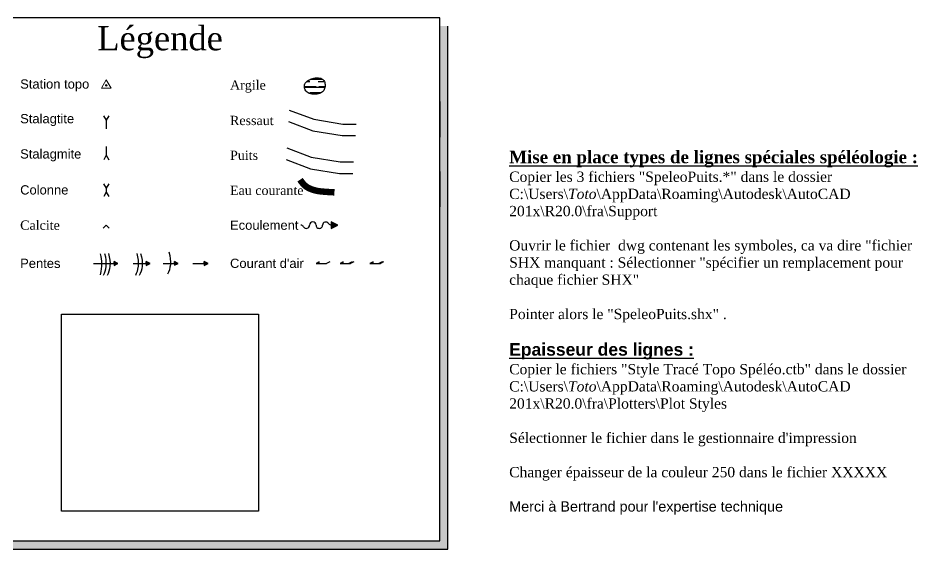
# Model space of a CAD drawing. Header units: metres. Extents: x -231 to 724, y -201 to 398.
# Drawn here: x -28.6 to 222.8, y -200.8 to -52.3 of the extents above; entities that cross this region are included whole.
import ezdxf

# ---------------------------------------------------------------- set-up
doc = ezdxf.new("R2010")
doc.units = ezdxf.units.M
doc.header["$MEASUREMENT"] = 0
for name, color, linetype in [('Blocs - Actifs', 170, 'Continuous'), ('Blocs - Argiles', 32, 'Continuous'), ("Blocs - Courant d'air", 204, 'Continuous'), ('Blocs - Echelle', 250, 'Continuous'), ('Blocs - Pentes', 36, 'Continuous'), ('Blocs - Puits', 36, 'Continuous'), ('Espace Papier - Cadre Visible', 250, 'Continuous'), ('Topo Dessin - Divers', 92, 'Continuous'), ('Topo Dessin - Spéléothèmes', 26, 'Continuous')]:
    doc.layers.add(name, color=color, linetype=linetype)
doc.styles.add('PUITS', font='WINGDNG3.TTF')
doc.linetypes.add('PUITS_1-', pattern='A,0.5,[139,SpeleoPuits.shx,S=1,R=0,X=0,Y=0],0.5', length=1)
doc.linetypes.add('PUITS_2-', pattern='A,0.6,["q",PUITS,S=1,R=0,X=-0.4,Y=-1],0.6', length=1.2)
doc.linetypes.add('RESSAUT_1', pattern='A,0.5,[136,SpeleoPuits.shx,S=1,R=0,X=0,Y=0],0.5', length=1)
doc.linetypes.add('RESSAUT_2', pattern='A,1,[136,SpeleoPuits.shx,S=1,R=0,X=0,Y=0],1', length=2)
picture_1 = doc.add_image_def('image1.jpg', size_in_pixel=(1674, 1674))

# ---------------------------------------------------------------- blocks, each defined once
blk = doc.blocks.new('*U63')
at = {"layer": 'Topo Dessin - Spéléothèmes'}
for p, q in [((-0.8, 1.38), (0, 0)), ((0.79, 1.38), (0, 0.01)), ((0, 0), (0, -2.68))]:
    blk.add_line(p, q, dxfattribs=at)
blk = doc.blocks.new('*U70')
at = {"layer": 'Topo Dessin - Spéléothèmes'}
for p, q in [((0, 0), (-0.79, -1.37)), ((0, 2.69), (0, 0)), ((0, 0), (0.8, -1.37))]:
    blk.add_line(p, q, dxfattribs=at)
blk = doc.blocks.new('*U76')
at = {"layer": 'Topo Dessin - Spéléothèmes'}
for p, q in [((-0.8, 1.98), (0, 0.61)), ((0.79, 1.98), (0, 0.61)), ((0, 0.61), (0, -0.61)), ((0, -0.61), (-0.79, -1.98)), ((0, -0.6), (0.8, -1.98))]:
    blk.add_line(p, q, dxfattribs=at)
blk = doc.blocks.new('*U77')
at = {"layer": 'Blocs - Actifs'}
h = blk.add_hatch(color=256, dxfattribs=at)
h.dxf.hatch_style = 1
h.paths.add_polyline_path([(4.73, -1), (6.73, 0), (4.73, 1)])
for p, q in [((6.73, 0), (4.73, 1)), ((4.73, 1), (4.73, -1)), ((4.73, -1), (6.73, 0))]:
    blk.add_line(p, q, dxfattribs=at)
for centre, radius, start, end in [((4.94, 1.35), 1.36, 217.1795, 261.2635), ((-4.73, -1), 1, 28.4711, 90.005)]:
    blk.add_arc(centre, radius, start, end, dxfattribs=at)
for centre, major_axis, ratio, start_param, end_param in [((-1, 0), (0, -1), 0.999831, 7.853982, 10.99523), ((3, 0), (0, -1), 0.999914, 2.121384, 4.712733), ((-3, 0), (0, 1), 1, 8.404856, 10.995574), ((1, 0), (1, 0), 0.999967, 3.141363, 6.283185)]:
    blk.add_ellipse(centre, major_axis=major_axis, ratio=ratio, start_param=start_param, end_param=end_param, dxfattribs=at)
blk = doc.blocks.new('*U81')
at = {"layer": 'Topo Dessin - Divers'}
h = blk.add_hatch(color=256, dxfattribs=at)
h.dxf.hatch_style = 2
edge = h.paths.add_edge_path()
edge.add_spline(control_points=[(0.25, 0), (0.25, -0.14), (0.14, -0.25), (0, -0.25), (-0.14, -0.25), (-0.25, -0.14), (-0.25, 0), (-0.25, 0.14), (-0.14, 0.25), (0, 0.25), (0.14, 0.25), (0.25, 0.14), (0.25, 0)], knot_values=[0, 0, 0, 0, 1, 1, 1, 2, 2, 2, 3, 3, 3, 4, 4, 4, 4], degree=3, periodic=0)
at = {"layer": 'Topo Dessin - Divers', "lineweight": 5}
blk.add_lwpolyline([(-1.5, -0.87), (1.5, -0.87), (0, 1.73), (-1.5, -0.87)], dxfattribs=at)
blk.add_open_spline([(0.25, 0), (0.25, -0.14), (0.14, -0.25), (0, -0.25), (-0.14, -0.25), (-0.25, -0.14), (-0.25, 0), (-0.25, 0.14), (-0.14, 0.25), (0, 0.25), (0.14, 0.25), (0.25, 0.14), (0.25, 0)], degree=3, knots=[0, 0, 0, 0, 1, 1, 1, 2, 2, 2, 3, 3, 3, 4, 4, 4, 4], dxfattribs=at)
blk = doc.blocks.new('Pente 003')
at = {"layer": 'Blocs - Pentes'}
h = blk.add_hatch(color=256, dxfattribs=at)
h.dxf.hatch_style = 1
h.paths.add_polyline_path([(2.51, -0.64), (3.7, -0.04), (2.51, 0.55)])
for p, q in [((2.51, -0.04), (2.51, 0.55)), ((2.51, 0.55), (2.51, -0.64)), ((3.7, -0.04), (2.51, 0.55)), ((-3.82, -0.04), (2.51, -0.04)), ((2.51, -0.64), (3.7, -0.04))]:
    blk.add_line(p, q, dxfattribs=at)
for points in [[(-1.77, 2.91), (-1.59, 2.17), (-1.46, 1.44), (-1.37, 0.7), (-1.34, -0.05), (-1.37, -0.84), (-1.46, -1.68), (-1.62, -2.58), (-1.85, -3.56)], [(-0.44, 3.06), (-0.19, 2.01), (-0.04, 0.98), (0, 0), (-0.05, -0.92), (-0.17, -1.77), (-0.35, -2.54), (-0.58, -3.2), (-0.86, -3.74)], [(0.77, 3.11), (1.04, 2.01), (1.21, 0.98), (1.27, 0.03), (1.25, -0.85), (1.13, -1.67), (0.94, -2.43), (0.67, -3.15), (0.34, -3.81)]]:
    blk.add_lwpolyline(points, dxfattribs=at)
blk = doc.blocks.new('Pente 002')
at = {"layer": 'Blocs - Pentes'}
h = blk.add_hatch(color=256, dxfattribs=at)
h.dxf.hatch_style = 1
h.paths.add_polyline_path([(2.51, -0.64), (3.7, -0.04), (2.51, 0.55)])
for p, q in [((2.51, -0.04), (2.51, 0.55)), ((2.51, 0.55), (2.51, -0.64)), ((3.7, -0.04), (2.51, 0.55)), ((-1.57, -0.04), (2.51, -0.04)), ((2.51, -0.64), (3.7, -0.04))]:
    blk.add_line(p, q, dxfattribs=at)
for points in [[(-0.44, 3.06), (-0.19, 2.01), (-0.04, 0.98), (0, 0), (-0.05, -0.92), (-0.17, -1.77), (-0.35, -2.54), (-0.58, -3.2), (-0.86, -3.74)], [(0.77, 3.11), (1.04, 2.01), (1.21, 0.98), (1.27, 0.03), (1.25, -0.85), (1.13, -1.67), (0.94, -2.43), (0.67, -3.15), (0.34, -3.81)]]:
    blk.add_lwpolyline(points, dxfattribs=at)
blk = doc.blocks.new('*U78')
at = {"layer": 'Blocs - Pentes'}
h = blk.add_hatch(color=256, dxfattribs=at)
h.dxf.hatch_style = 1
h.paths.add_polyline_path([(1.25, -0.6), (2.44, -0.01), (1.25, 0.59)])
for p, q in [((1.25, -0.01), (1.25, 0.59)), ((1.25, 0.59), (1.25, -0.6)), ((2.44, -0.01), (1.25, 0.59)), ((-2.28, -0.01), (1.25, -0.01)), ((1.25, -0.6), (2.44, -0.01))]:
    blk.add_line(p, q, dxfattribs=at)
blk.add_lwpolyline([(-0.49, 3.55), (-0.22, 2.45), (-0.05, 1.43), (0.01, 0.48), (-0.01, -0.41), (-0.13, -1.23), (-0.32, -1.99), (-0.59, -2.7), (-0.92, -3.37)], dxfattribs=at)
blk = doc.blocks.new('*U82')
at = {"layer": 'Topo Dessin - Spéléothèmes'}
for q in [(-1.27, -1.36), (-1.27, -1.36), (1.27, -1.36), (1.27, -1.36)]:
    blk.add_line((0, 0), q, dxfattribs=at)
blk = doc.blocks.new('Pente 000')
at = {"layer": 'Blocs - Pentes'}
h = blk.add_hatch(color=256, dxfattribs=at)
h.dxf.hatch_style = 1
h.paths.add_polyline_path([(1.25, -0.6), (2.44, -0.01), (1.25, 0.59)])
for p, q in [((1.25, -0.01), (1.25, 0.59)), ((1.25, 0.59), (1.25, -0.6)), ((2.44, -0.01), (1.25, 0.59)), ((-2.28, -0.01), (1.25, -0.01)), ((1.25, -0.6), (2.44, -0.01))]:
    blk.add_line(p, q, dxfattribs=at)
blk = doc.blocks.new('Argile')
at = {"layer": 'Blocs - Argiles'}
h = blk.add_hatch(dxfattribs=at)
h.set_pattern_fill('AR-RROOF', color=256, scale=0.1, style=0)
h.set_pattern_definition([(0, (-114.6587, -168.5966), (5.588, 2.54), [38.1, -5.08, 12.7, -2.54]), (0, (-111.2805, -167.3266), (-2.54, 3.3782), [7.62, -0.8382, 15.24, -1.905]), (0, (-113.3887, -166.4376), (13.208, 1.7018), [20.32, -3.556, 10.16, -2.54])])
h.paths.add_polyline_path([(0.08, 2.36), (0.44, 2.37), (0.79, 2.35), (1.13, 2.29), (1.44, 2.2), (1.73, 2.08), (1.99, 1.92), (2.23, 1.73), (2.42, 1.5), (2.58, 1.24), (2.69, 0.95), (2.77, 0.64), (2.82, 0.31), (2.83, -0.02), (2.8, -0.35), (2.74, -0.67), (2.65, -0.98), (2.53, -1.27), (2.38, -1.53), (2.2, -1.77), (1.98, -1.99), (1.73, -2.18), (1.44, -2.34), (1.12, -2.48), (0.76, -2.59), (0.36, -2.67), (-0.06, -2.73), (-0.49, -2.75), (-0.93, -2.74), (-1.36, -2.69), (-1.77, -2.61), (-2.15, -2.49), (-2.49, -2.34), (-2.78, -2.14), (-3.02, -1.92), (-3.22, -1.66), (-3.37, -1.39), (-3.48, -1.11), (-3.56, -0.83), (-3.6, -0.55), (-3.62, -0.28), (-3.6, -0.02), (-3.56, 0.21), (-3.49, 0.44), (-3.39, 0.65), (-3.26, 0.85), (-3.09, 1.04), (-2.89, 1.23), (-2.66, 1.4), (-2.39, 1.58), (-2.08, 1.74), (-1.75, 1.89), (-1.4, 2.03), (-1.04, 2.15), (-0.67, 2.25), (-0.29, 2.32)])
blk.add_lwpolyline([(0.08, 2.36), (0.44, 2.37), (0.79, 2.35), (1.13, 2.29), (1.44, 2.2), (1.73, 2.08), (1.99, 1.92), (2.23, 1.73), (2.42, 1.5), (2.58, 1.24), (2.69, 0.95), (2.77, 0.64), (2.82, 0.31), (2.83, -0.02), (2.8, -0.35), (2.74, -0.67), (2.65, -0.98), (2.53, -1.27), (2.38, -1.53), (2.2, -1.77), (1.98, -1.99), (1.73, -2.18), (1.44, -2.34), (1.12, -2.48), (0.76, -2.59), (0.36, -2.67), (-0.06, -2.73), (-0.49, -2.75), (-0.93, -2.74), (-1.36, -2.69), (-1.77, -2.61), (-2.15, -2.49), (-2.49, -2.34), (-2.78, -2.14), (-3.02, -1.92), (-3.22, -1.66), (-3.37, -1.39), (-3.48, -1.11), (-3.56, -0.83), (-3.6, -0.55), (-3.62, -0.28), (-3.6, -0.02), (-3.56, 0.21), (-3.49, 0.44), (-3.39, 0.65), (-3.26, 0.85), (-3.09, 1.04), (-2.89, 1.23), (-2.66, 1.4), (-2.39, 1.58), (-2.08, 1.74), (-1.75, 1.89), (-1.4, 2.03), (-1.04, 2.15), (-0.67, 2.25), (-0.29, 2.32)], close=True, dxfattribs=at)
blk = doc.blocks.new('CA 001')
at = {"layer": "Blocs - Courant d'air"}
h = blk.add_hatch(color=256, dxfattribs=at)
h.dxf.hatch_style = 1
h.paths.add_polyline_path([(1, 0.5), (0, 0), (1, 0)])
for p, q in [((1, 0.5), (0, 0)), ((0, 0), (3.25, 0)), ((0, 0), (1, 0)), ((1, 0), (1, 0.5)), ((4.25, 0.5), (3.25, 0))]:
    blk.add_line(p, q, dxfattribs=at)
blk = doc.blocks.new('CA 002')
at = {"layer": "Blocs - Courant d'air"}
h = blk.add_hatch(color=256, dxfattribs=at)
h.dxf.hatch_style = 1
h.paths.add_polyline_path([(1, 0.5), (0, 0), (1, 0)])
for p, q in [((1, 0.5), (0, 0)), ((0, 0), (3.25, 0)), ((0, 0), (1, 0)), ((1, 0), (1, 0.5)), ((3.75, 0.5), (2.75, 0)), ((4.25, 0.5), (3.25, 0))]:
    blk.add_line(p, q, dxfattribs=at)
blk = doc.blocks.new('CA 003')
at = {"layer": "Blocs - Courant d'air"}
h = blk.add_hatch(color=256, dxfattribs=at)
h.dxf.hatch_style = 1
h.paths.add_polyline_path([(1, 0.5), (0, 0), (1, 0)])
for p, q in [((1, 0.5), (0, 0)), ((0, 0), (3.25, 0)), ((0, 0), (1, 0)), ((1, 0), (1, 0.5)), ((3.75, 0.5), (2.75, 0)), ((3, 0), (4, 0.5)), ((4.25, 0.5), (3.25, 0))]:
    blk.add_line(p, q, dxfattribs=at)
blk = doc.blocks.new('Cartouche')
at = {"layer": 'Espace Papier - Cadre Visible'}
blk.add_hatch(color=256, dxfattribs=at).paths.add_polyline_path([(2.5, 0), (2.5, -2.5), (352.5, -2.5), (352.5, 160), (350, 160), (350, 0)])
at = {"layer": 'Blocs - Actifs', "const_width": 2}
blk.add_lwpolyline([(306.59, 112.25), (306.91, 111.78), (307.24, 111.35), (307.58, 110.96), (307.92, 110.6), (308.28, 110.29), (308.64, 110.02), (309.02, 109.78), (309.4, 109.59), (309.79, 109.42), (310.17, 109.27), (310.57, 109.13), (310.96, 109.01), (311.36, 108.9), (311.75, 108.81), (312.15, 108.73), (312.56, 108.67), (312.98, 108.62), (313.46, 108.57), (313.97, 108.53), (314.54, 108.48), (315.15, 108.44), (315.81, 108.4), (316.51, 108.36), (317.26, 108.32)], dxfattribs=at)
at = {"layer": 'Blocs - Puits', "linetype": 'RESSAUT_1'}
blk.add_lwpolyline([(303.24, 133.9), (310.84, 131.01), (319.85, 129.52), (324.01, 129.52)], dxfattribs=at)
at = {"layer": 'Blocs - Puits', "linetype": 'RESSAUT_2'}
blk.add_lwpolyline([(303, 130.38), (310.6, 127.48), (319.62, 126), (323.77, 126)], dxfattribs=at)
at = {"layer": 'Blocs - Puits', "linetype": 'PUITS_1-'}
blk.add_lwpolyline([(302.45, 122.16), (310.05, 119.26), (319.07, 117.77), (323.22, 117.77)], dxfattribs=at)
at = {"layer": 'Blocs - Puits', "linetype": 'PUITS_2-'}
blk.add_lwpolyline([(302.22, 118.56), (309.82, 115.66), (318.83, 114.17), (322.99, 114.17)], dxfattribs=at)
at = {"layer": 'Espace Papier - Cadre Visible'}
for p, q in [((350, 162.5), (176.25, 162.5)), ((350, 0), (350, 162.5)), ((352.5, -2.5), (352.5, 160)), ((350, 136.55), (350, 125.49)), ((350, 114.83), (350, 103.77)), ((0, 0), (350, 0)), ((2.5, -2.5), (352.5, -2.5))]:
    blk.add_line(p, q, dxfattribs=at)
at = {"layer": 'Blocs - Actifs'}
blk.add_blockref('*U77', (311.55, 98.11), dxfattribs=at)
at = {"layer": "Blocs - Courant d'air", "color": 255}
for name, p in [('Argile', (311.55, 141.55)), ('Pente 000', (275.61, 86.22))]:
    blk.add_blockref(name, p, dxfattribs=at)
at = {"layer": 'Blocs - Echelle'}
for name, p in [('*U63', (246.4, 130.72)), ('*U70', (246.4, 119.83)), ('*U76', (246.4, 109.01))]:
    blk.add_blockref(name, p, dxfattribs=at)
at = {"layer": 'Blocs - Echelle', "xscale": 0.7055259337507109, "yscale": 0.7055259337507109, "zscale": 0.7055259337507109}
blk.add_blockref('*U82', (246.4, 98.11), dxfattribs=at)
at = {"layer": 'Blocs - Pentes'}
for name, p in [('*U78', (266.32, 86.26)), ('Pente 003', (246.32, 86.26)), ('Pente 002', (256.32, 86.26))]:
    blk.add_blockref(name, p, dxfattribs=at)
at = {"layer": 'Espace Papier - Cadre Visible'}
for name, p in [('CA 001', (311.55, 86.25)), ('CA 002', (319, 86.25)), ('CA 003', (328.28, 86.25))]:
    blk.add_blockref(name, p, dxfattribs=at)
at = {"layer": 'Topo Dessin - Divers'}
blk.add_blockref('*U81', (246.4, 141.55), dxfattribs=at)
at = {"layer": 'Espace Papier - Cadre Visible', "insert": (263.12, 154.98), "char_height": 7.5, "width": 173.75, "attachment_point": 5}
blk.add_mtext('\\fTimes New Roman|b0|i0|c0|p18;Légende', dxfattribs=at)
at = {"layer": 'Espace Papier - Cadre Visible', "char_height": 2.8787, "attachment_point": 4}
for s, insert in [('{\\fArial|b0|i0|c0|p34;Station topo}', (219.68, 141.55)), ('\\fTimes New Roman|b0|i0|c0|p18;Argile', (284.84, 141.2)), ('\\fArial|b0|i0|c0|p34;\\W1;Stalagtite', (219.68, 130.79)), ('{\\fTimes New Roman|b0|i0|c0|p18;Ressaut}', (284.84, 130.64)), ('\\fArial|b0|i0|c0|p34;\\W1;Stalagmite', (219.68, 119.83)), ('\\fTimes New Roman|b0|i0|c0|p18;Puits', (284.84, 119.83)), ('\\fArial|b0|i0|c0|p34;\\W1;Colonne', (219.68, 109.07)), ('\\fTimes New Roman|b0|i0|c0|p18;Eau courante', (284.84, 108.92)), ('{\\fTimes New Roman|b0|i0|c0|p18;Calcite}', (219.68, 98.11)), ('\\fArial|b0|i0|c0|p34;\\W1;Ecoulement', (284.84, 98.11)), ('{\\fArial|b0|i0|c0|p34;Pentes}', (219.68, 86.25)), ("{\\fArial|b0|i0|c0|p34;Courant d'air}", (284.84, 86.25))]:
    blk.add_mtext(s, dxfattribs=dict(at, insert=insert))
at = {"layer": 'Espace Papier - Cadre Visible'}
image = blk.add_image(picture_1, insert=(232.54, 9.31), size_in_units=(61.18, 61.18), dxfattribs=at)
image.dxf.flags = 7

msp = doc.modelspace()

# ---------------------------------------------------------------- block references
at = {"layer": 'Espace Papier - Cadre Visible', "xscale": 0.9, "yscale": 0.9, "zscale": 0.9}
msp.add_blockref('Cartouche', (-225.75, -198.59), dxfattribs=at)

# ---------------------------------------------------------------- texts
at = {"layer": 'Blocs - Echelle', "linetype": 'Continuous', "insert": (108.61, -200.84), "char_height": 2.87867, "width": 116.5118, "attachment_point": 7}
msp.add_mtext('{\\fTimes New Roman|b1|i0|c0|p18;\\H1.2158x;\\LMise en place types de lignes spéciales spéléologie :\\H0.82248x;\\P\\fTimes New Roman|b0|i0|c0|p18;\\lCopier les 3 fichiers "SpeleoPuits.*" dans le dossier C:\\\\Users\\\\\\fTimes New Roman|b0|i1|c0|p18;Toto\\fTimes New Roman|b0|i0|c0|p18;\\\\AppData\\\\Roaming\\\\Autodesk\\\\AutoCAD 201x\\\\R20.0\\\\fra\\\\Support\\P\\POuvrir le fichier  dwg contenant les symboles, ca va dire "fichier SHX manquant : Sélectionner "spécifier un remplacement pour chaque fichier SHX"\\P\\PPointer alors le "SpeleoPuits.shx" .\\f@Arial Unicode MS|b0|i0|c0|p34;\\P\\L\\P\\f@Arial Unicode MS|b1|i0|c0|p34;\\H1.2158x;Epaisseur des lignes :\\l\\P\\fTimes New Roman|b0|i0|c0|p18;\\H0.8225x;Copier le fichiers "Style Tracé Topo Spéléo.ctb" dans le dossier C:\\\\Users\\\\\\fTimes New Roman|b0|i1|c0|p18;Toto\\fTimes New Roman|b0|i0|c0|p18;\\\\AppData\\\\Roaming\\\\Autodesk\\\\AutoCAD 201x\\\\R20.0\\\\fra\\\\Plotters\\\\Plot Styles\\f@Arial Unicode MS|b0|i0|c0|p34;\\H0.99997x;\\P\\fTimes New Roman|b0|i0|c0|p18;\\H1x;\\PSélectionner le fichier dans le gestionnaire d\'impression\\P\\PChanger épaisseur de la couleur 250 dans le fichier XXXXX\\f@Arial Unicode MS|b0|i0|c0|p34;\\H0.99997x;\\P\\PMerci à Bertrand pour l\'expertise technique \\P\\P^I}', dxfattribs=at)

doc.saveas('drawing.dxf')
